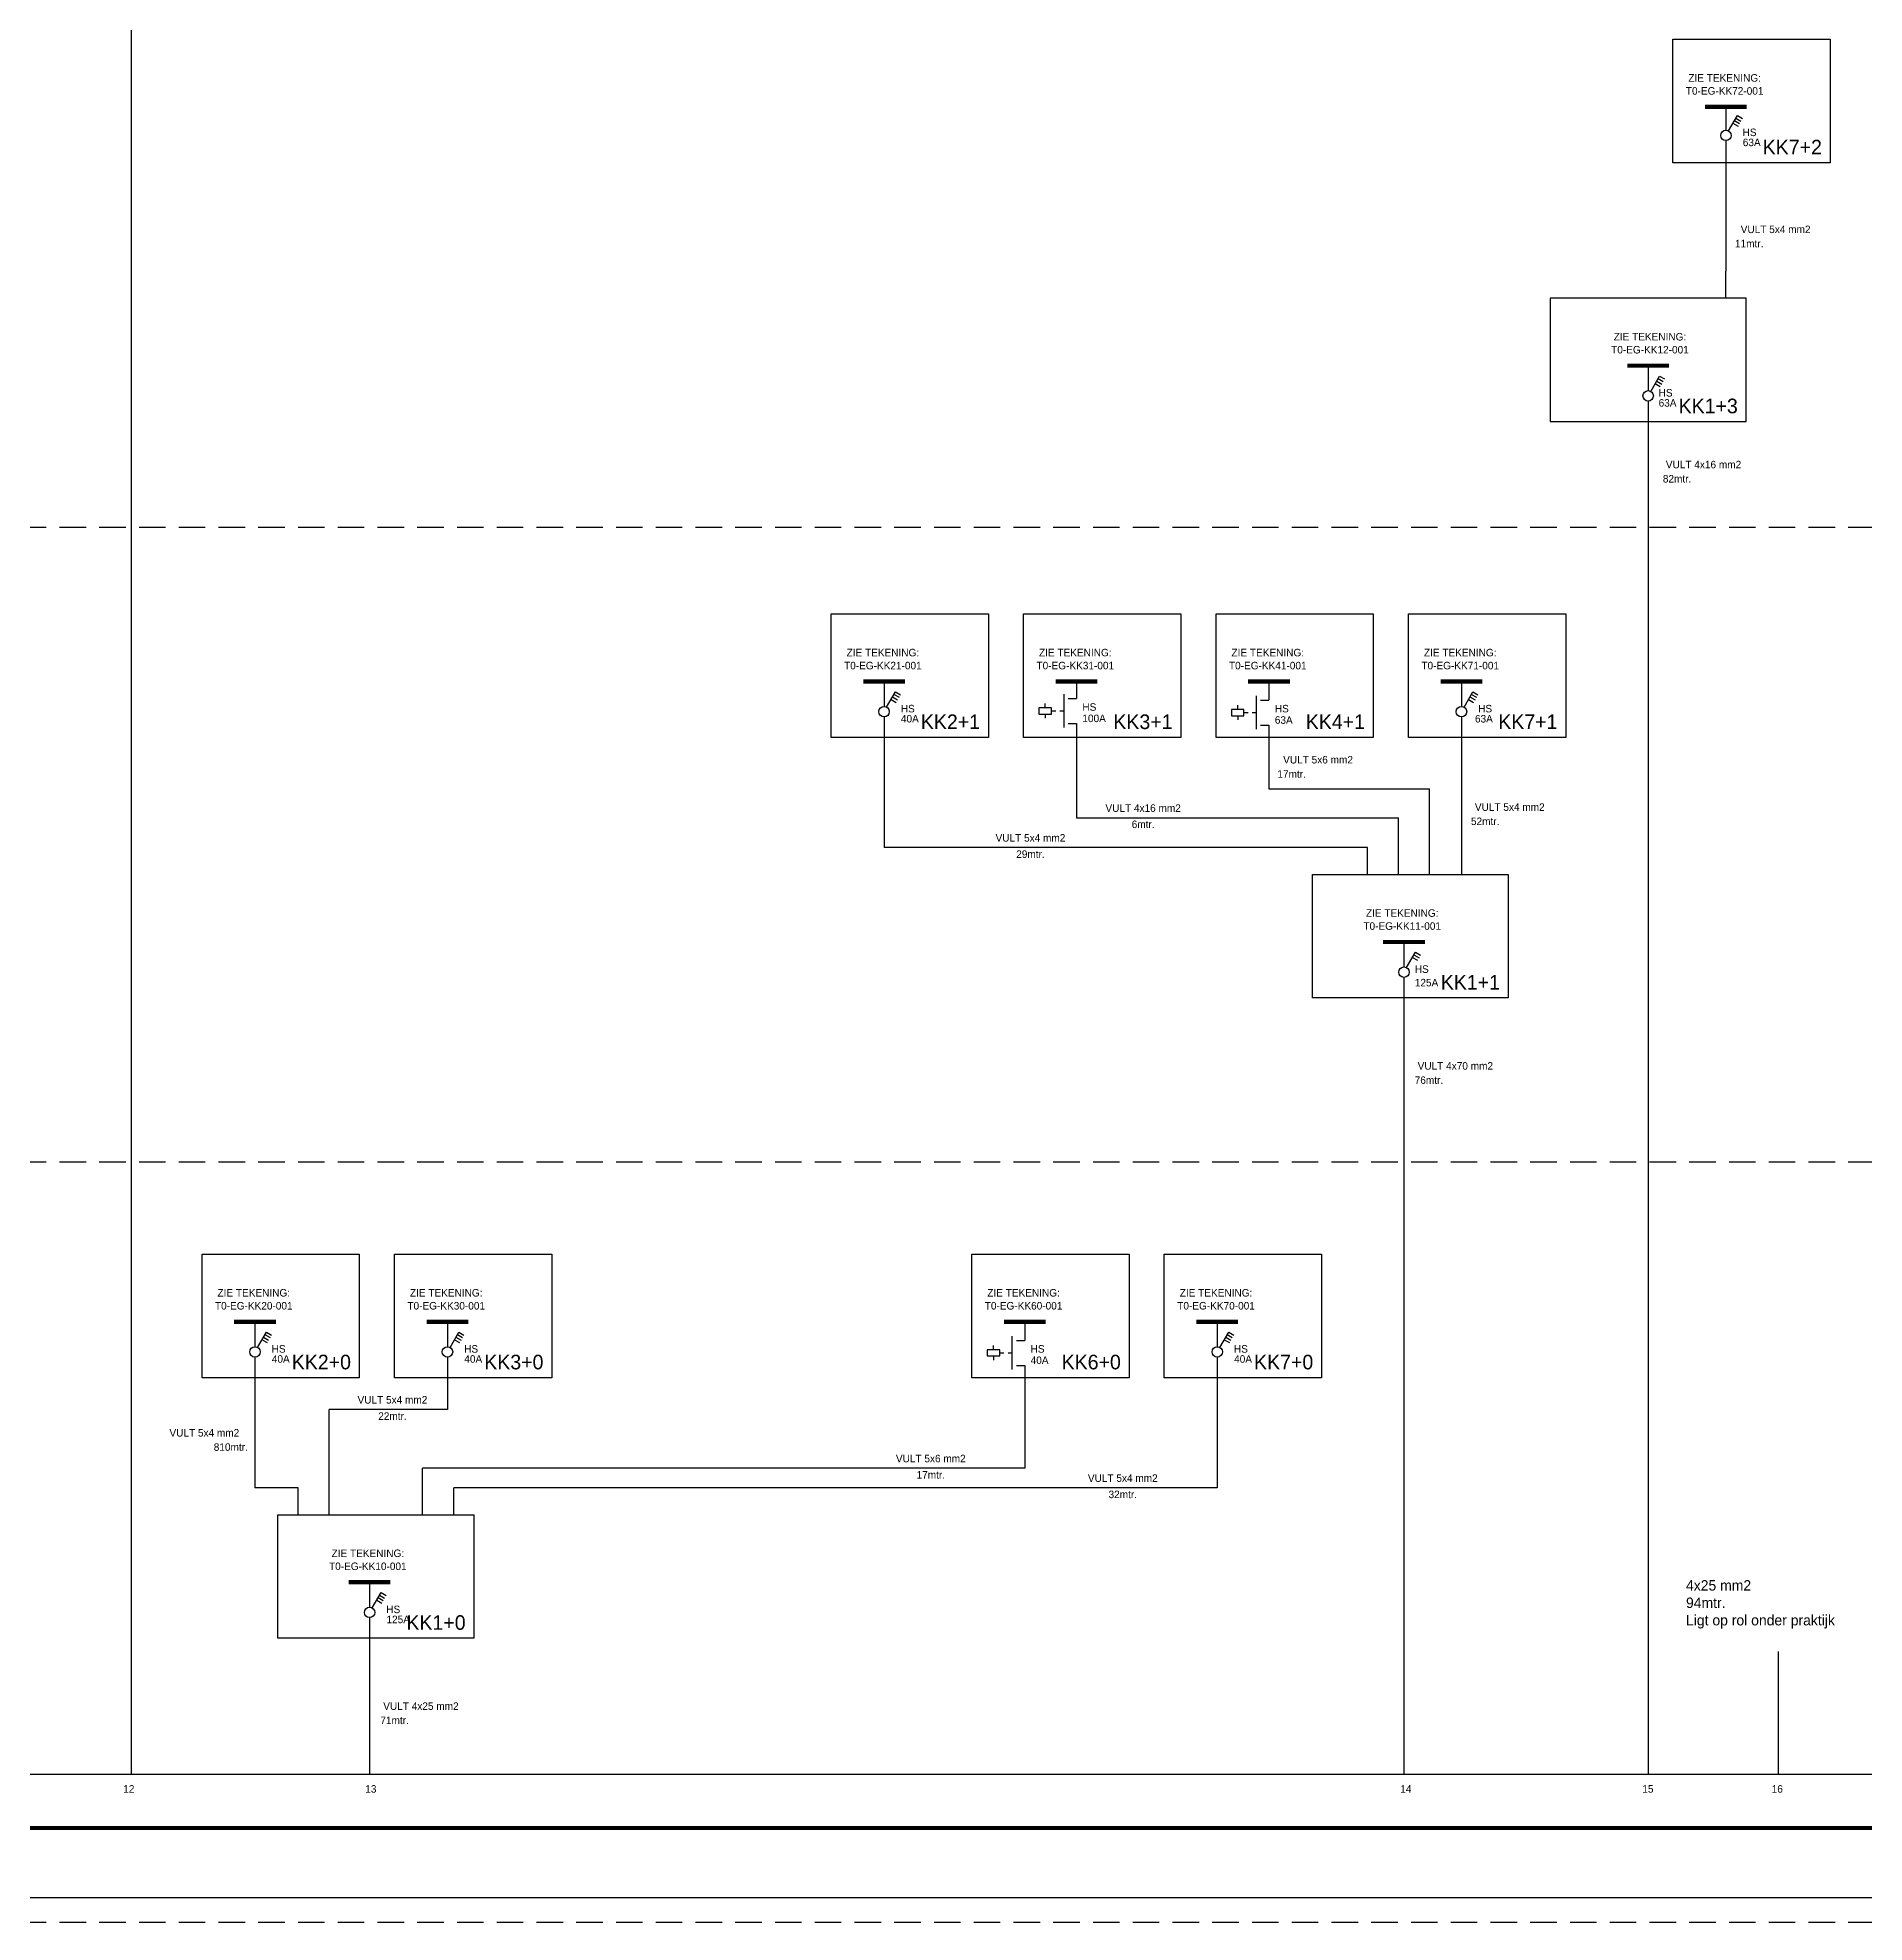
# Model space of a CAD drawing. Header units: millimetres. Extents: x 0 to 1470, y -33 to 858.
# Drawn here: x 766.3 to 1204, y 0 to 451.6 of the extents above; entities that cross this region are included whole.
import ezdxf
from ezdxf.enums import TextEntityAlignment as Align

# ---------------------------------------------------------------- set-up
doc = ezdxf.new("R2010")
doc.units = ezdxf.units.MM
doc.linetypes.add('HIDDEN', pattern=[9.525, 6.35, -3.175])
doc.linetypes.add('STABI11', pattern=[2, 1, -1])
doc.layers.get('0').update_dxf_attribs({"linetype": 'CONTINUOUS'})
for name, color, linetype in [('EL$1----', 3, 'CONTINUOUS'), ('EL-62-BLK', 3, 'CONTINUOUS'), ('EL6311--', 3, 'CONTINUOUS')]:
    doc.layers.add(name, color=color, linetype=linetype)
doc.styles.add('BURO-018', font='BUROFONT.shx', dxfattribs={"height": 1.8})
doc.styles.add('BURO-025', font='BUROFONT.shx', dxfattribs={"height": 2.5})
doc.styles.add('BURO-035', font='BUROFONT.shx', dxfattribs={"height": 3.5})

# ---------------------------------------------------------------- blocks, each defined once
blk = doc.blocks.new('1114A3A')
at = {"color": 0, "linetype": 'Continuous'}
for p, q in [((0.62, 1.08), (2.74, 4.75)), ((2.74, 4.75), (3.95, 4.05)), ((1.69, 2.93), (2.9, 2.23)), ((2.04, 3.54), (3.25, 2.84)), ((2.39, 4.14), (3.6, 3.44))]:
    blk.add_line(p, q, dxfattribs=at)
blk.add_circle((0, 0), 1.25, dxfattribs=at)
at = {"color": 0, "linetype": 'Continuous', "style": 'BURO-018', "flags": 1}
for tag, p in [('E_ID', (0, 0.08)), ('E_MATCODE', (0, -4.92))]:
    blk.add_attdef(tag, p, '', height=1.8, dxfattribs=at)
at = {"color": 0, "linetype": 'Continuous', "style": 'BURO-018'}
blk.add_attdef('E_IGS', text='', height=1.8, dxfattribs=at).set_placement((3, 0.08), align=Align.MIDDLE_LEFT)
blk = doc.blocks.new('0702A1')
at = {"color": 0, "linetype": 'Continuous'}
for p, q in [((-3, -7), (-3, 1)), ((-2, 0), (0, 0)), ((-2, -6), (0, -6))]:
    blk.add_line(p, q, dxfattribs=at)
at = {"color": 0, "linetype": 'Continuous', "style": 'BURO-018'}
blk.add_attdef('E_ASK1', text='', height=1.8, dxfattribs=at).set_placement((-1, 1), align=Align.RIGHT)
at = {"color": 0, "linetype": 'Continuous', "style": 'BURO-018', "flags": 1}
for tag, p in [('E_ID', (0, 0)), ('E_MATCODE', (0, -5))]:
    blk.add_attdef(tag, p, '', height=1.8, dxfattribs=at)
at = {"color": 0, "linetype": 'Continuous', "style": 'BURO-018'}
blk.add_attdef('E_KODE', text='', height=1.8, dxfattribs=at).set_placement((3, -3), align=Align.MIDDLE_LEFT)
blk.add_attdef('E_ASK2', text='', height=1.8, dxfattribs=at).set_placement((-1, -7), align=Align.TOP_RIGHT)
blk = doc.blocks.new('021323')
at = {"color": 0, "linetype": 'Continuous'}
for p, q in [((-3, 0.75), (-6, 0.75)), ((-6, 0.75), (-6, -0.75)), ((-4.5, 0.75), (-4.5, 1.75)), ((-3, -0.75), (-3, 0.75)), ((-3, 0.25), (-3, 0.25)), ((-6, -0.75), (-3, -0.75)), ((-4.5, -0.75), (-4.5, -1.75))]:
    blk.add_line(p, q, dxfattribs=at)
at = {"color": 0, "linetype": 'STABI11'}
blk.add_line((-3, 0), (0, 0), dxfattribs=at)
blk = doc.blocks.new('1114A3')
at = {"color": 0, "linetype": 'Continuous'}
for p, q in [((0.62, 1.08), (2.74, 4.75)), ((2.74, 4.75), (3.95, 4.05)), ((2.04, 3.54), (3.25, 2.84)), ((2.39, 4.14), (3.6, 3.44))]:
    blk.add_line(p, q, dxfattribs=at)
blk.add_circle((0, 0), 1.25, dxfattribs=at)
at = {"color": 0, "linetype": 'Continuous', "style": 'BURO-018', "flags": 1}
for tag, p in [('E_ID', (0, 0.08)), ('E_MATCODE', (0, -4.92))]:
    blk.add_attdef(tag, p, '', height=1.8, dxfattribs=at)
at = {"color": 0, "linetype": 'Continuous', "style": 'BURO-018'}
blk.add_attdef('E_IGS', text='', height=1.8, dxfattribs=at).set_placement((3, 0.08), align=Align.MIDDLE_LEFT)

msp = doc.modelspace()

# ---------------------------------------------------------------- linework, layer by layer
at = {"layer": 'EL$1----'}
for p, q in [((788.7, 770.33), (788.7, 35.46)), ((1170.82, 434.98), (1170.82, 429.4)), ((1170.82, 426.9), (1170.82, 395.6)), ((1170.82, 389.15), (1170.82, 395.6)), ((1152.19, 372.57), (1152.19, 366.99)), ((1152.19, 364.49), (1152.19, 356.33)), ((1152.19, 356.33), (1152.19, 35.46)), ((969.1, 296.9), (969.1, 291.32)), ((1015.22, 297.29), (1015.22, 293.24)), ((1061.33, 296.9), (1061.33, 292.85)), ((1107.45, 296.9), (1107.45, 291.32)), ((969.1, 288.82), (969.1, 257.51)), ((1015.22, 287.24), (1015.22, 264.66)), ((1061.33, 286.85), (1061.33, 271.58)), ((1107.45, 288.82), (1107.45, 251.04)), ((1061.33, 271.58), (1099.82, 271.58)), ((1099.82, 251.07), (1099.82, 271.58)), ((1015.22, 264.66), (1092.37, 264.66)), ((1092.37, 251.07), (1092.37, 264.66)), ((1084.92, 257.51), (969.1, 257.51)), ((1084.92, 251.07), (1084.92, 257.51)), ((1093.68, 234.49), (1093.68, 228.91)), ((1093.68, 226.41), (1093.68, 35.46)), ((818.36, 143.49), (818.36, 137.92)), ((864.48, 143.49), (864.48, 137.92)), ((1002.83, 143.49), (1002.83, 139.44)), ((1048.94, 143.49), (1048.94, 137.92)), ((818.36, 135.42), (818.36, 104.11)), ((864.48, 135.42), (864.48, 122.87)), ((1002.83, 133.44), (1002.83, 108.8)), ((1048.94, 135.42), (1048.94, 104.11)), ((836.17, 97.66), (836.17, 122.87)), ((864.48, 122.87), (836.17, 122.87)), ((858.53, 97.66), (858.53, 108.8)), ((1002.83, 108.8), (858.53, 108.8)), ((828.72, 104.11), (818.36, 104.11)), ((828.72, 97.66), (828.72, 104.11)), ((865.98, 97.66), (865.98, 104.11)), ((1048.94, 104.11), (865.98, 104.11)), ((845.83, 81.08), (845.83, 75.51)), ((845.83, 73.01), (845.83, 64.85)), ((845.83, 64.85), (845.83, 35.46)), ((1183.32, 64.85), (1183.32, 35.46))]:
    msp.add_line(p, q, dxfattribs=at)
at = {"layer": 'EL$1----', "color": 1, "linetype": 'HIDDEN'}
for p, q in [((0, 334.25), (1470.38, 334.25)), ((0, 182.25), (1470.38, 182.25)), ((0, 0), (1470.38, 0))]:
    msp.add_line(p, q, dxfattribs=at)
at = {"layer": 'EL$1----'}
for points in [[(1195.82, 421.59), (1158.13, 421.59), (1158.13, 451.17), (1195.82, 451.17)], [(1128.71, 359.57), (1175.67, 359.57), (1175.67, 389.15), (1128.71, 389.15)], [(994.1, 283.9), (956.42, 283.9), (956.42, 313.48), (994.1, 313.48)], [(1040.22, 283.9), (1002.53, 283.9), (1002.53, 313.48), (1040.22, 313.48)], [(1086.33, 283.9), (1048.65, 283.9), (1048.65, 313.48), (1086.33, 313.48)], [(1132.45, 283.9), (1094.76, 283.9), (1094.76, 313.48), (1132.45, 313.48)], [(1118.68, 221.49), (1071.72, 221.49), (1071.72, 251.07), (1118.68, 251.07)], [(843.36, 130.49), (805.68, 130.49), (805.68, 160.07), (843.36, 160.07)], [(889.48, 130.49), (851.79, 130.49), (851.79, 160.07), (889.48, 160.07)], [(1027.83, 130.49), (990.14, 130.49), (990.14, 160.07), (1027.83, 160.07)], [(1073.94, 130.49), (1036.25, 130.49), (1036.25, 160.07), (1073.94, 160.07)], [(870.83, 68.08), (823.87, 68.08), (823.87, 97.66), (870.83, 97.66)], [(116.1, 5.88), (116.1, 35.46), (1464.27, 35.46), (1464.27, 5.88)]]:
    msp.add_lwpolyline(points, close=True, dxfattribs=at)
at = {"layer": 'EL$1----', "const_width": 1}
for points in [[(1165.82, 434.98), (1175.82, 434.98)], [(1157.19, 372.97), (1147.19, 372.97)], [(964.1, 297.29), (974.1, 297.29)], [(1010.22, 297.29), (1020.22, 297.29)], [(1056.33, 297.29), (1066.33, 297.29)], [(1102.45, 297.29), (1112.45, 297.29)], [(1088.68, 234.88), (1098.68, 234.88)], [(813.36, 143.89), (823.36, 143.89)], [(859.48, 143.89), (869.48, 143.89)], [(997.83, 143.89), (1007.83, 143.89)], [(1043.94, 143.89), (1053.94, 143.89)], [(840.83, 81.48), (850.83, 81.48)], [(646.28, 22.58), (1455.25, 22.58)]]:
    msp.add_lwpolyline(points, dxfattribs=at)

# ---------------------------------------------------------------- block references
at = {"layer": 'EL$1----'}
for name, p in [('0702A1', (1015.22, 293.24)), ('0702A1', (1061.33, 292.85)), ('021323', (1012.22, 290.24)), ('021323', (1058.33, 289.85)), ('0702A1', (1002.83, 139.44)), ('021323', (999.83, 136.44))]:
    msp.add_blockref(name, p, dxfattribs=at)
ref = msp.add_blockref('1114A3', (1093.68, 227.66), dxfattribs=at)
ref.add_attrib('E_IGS', '125A', dxfattribs={"layer": '0', "color": 1, "linetype": 'Continuous', "height": 1.8, "style": 'BURO-018'}).set_placement((1096.27, 225.15), align=Align.MIDDLE_LEFT)
at = {"layer": 'EL6311--'}
ref = msp.add_blockref('1114A3A', (1170.82, 428.15), dxfattribs=at)
ref.add_attrib('E_IGS', '63A', dxfattribs={"layer": '0', "color": 1, "linetype": 'Continuous', "height": 1.8, "style": 'BURO-018'}).set_placement((1174.86, 426.47), align=Align.MIDDLE_LEFT)
ref = msp.add_blockref('1114A3A', (1152.19, 365.74), dxfattribs=at)
ref.add_attrib('E_IGS', '63A', dxfattribs={"layer": '0', "color": 1, "linetype": 'Continuous', "height": 1.8, "style": 'BURO-018'}).set_placement((1154.7, 364.06), align=Align.MIDDLE_LEFT)
ref = msp.add_blockref('1114A3A', (969.1, 290.07), dxfattribs=at)
ref.add_attrib('E_IGS', '40A', dxfattribs={"layer": '0', "color": 1, "linetype": 'Continuous', "height": 1.8, "style": 'BURO-018'}).set_placement((973.14, 288.38), align=Align.MIDDLE_LEFT)
ref = msp.add_blockref('1114A3A', (1107.45, 290.07), dxfattribs=at)
ref.add_attrib('E_IGS', '63A', dxfattribs={"layer": '0', "color": 1, "linetype": 'Continuous', "height": 1.8, "style": 'BURO-018'}).set_placement((1110.69, 288.38), align=Align.MIDDLE_LEFT)
ref = msp.add_blockref('1114A3A', (818.36, 136.67), dxfattribs=at)
ref.add_attrib('E_IGS', '40A', dxfattribs={"layer": '0', "color": 1, "linetype": 'Continuous', "height": 1.8, "style": 'BURO-018'}).set_placement((822.4, 134.98), align=Align.MIDDLE_LEFT)
ref = msp.add_blockref('1114A3A', (864.48, 136.67), dxfattribs=at)
ref.add_attrib('E_IGS', '40A', dxfattribs={"layer": '0', "color": 1, "linetype": 'Continuous', "height": 1.8, "style": 'BURO-018'}).set_placement((868.52, 134.98), align=Align.MIDDLE_LEFT)
ref = msp.add_blockref('1114A3A', (1048.94, 136.67), dxfattribs=at)
ref.add_attrib('E_IGS', '40A', dxfattribs={"layer": '0', "color": 1, "linetype": 'Continuous', "height": 1.8, "style": 'BURO-018'}).set_placement((1052.98, 134.98), align=Align.MIDDLE_LEFT)
ref = msp.add_blockref('1114A3A', (845.83, 74.26), dxfattribs=at)
ref.add_attrib('E_IGS', '125A', dxfattribs={"layer": '0', "color": 1, "linetype": 'Continuous', "height": 1.8, "style": 'BURO-018'}).set_placement((849.87, 72.57), align=Align.MIDDLE_LEFT)

# ---------------------------------------------------------------- texts
at = {"layer": 'EL$1----', "color": 1, "style": 'BURO-018'}
for s, p in [('HS', (1174.82, 427.98)), ('HS', (1154.7, 365.57)), ('HS', (973.1, 289.9)), ('100A', (1016.62, 287.57)), ('HS', (1016.62, 290.29)), ('63A', (1062.73, 287.17)), ('HS', (1062.73, 289.9)), ('HS', (1111.45, 289.9)), ('HS', (1096.27, 227.49)), ('HS', (822.36, 136.49)), ('HS', (868.48, 136.49)), ('40A', (1004.22, 133.77)), ('HS', (1004.22, 136.49)), ('HS', (1052.94, 136.49)), ('HS', (849.83, 74.08))]:
    msp.add_text(s, height=1.8, dxfattribs=at).set_placement(p)
at = {"layer": 'EL$1----', "color": 2, "style": 'BURO-025'}
for s, p in [('4x25 mm2', (1161.26, 79.48)), ('94mtr.', (1161.26, 75.31)), ('Ligt op rol onder praktijk', (1161.26, 71.14))]:
    msp.add_text(s, height=2.5, dxfattribs=at).set_placement(p)
at = {"layer": 'EL-62-BLK', "color": 1, "style": 'BURO-018'}
for s, p in [('ZIE TEKENING:', (1170.52, 441.92)), ('T0-EG-KK72-001', (1170.52, 438.81)), ('ZIE TEKENING:', (1152.62, 379.91)), ('T0-EG-KK12-001', (1152.62, 376.8)), ('ZIE TEKENING:', (968.81, 304.23)), ('ZIE TEKENING:', (1014.92, 304.23)), ('ZIE TEKENING:', (1061.04, 304.23)), ('ZIE TEKENING:', (1107.15, 304.23)), ('T0-EG-KK21-001', (968.81, 301.12)), ('T0-EG-KK31-001', (1014.92, 301.12)), ('T0-EG-KK41-001', (1061.04, 301.12)), ('T0-EG-KK71-001', (1107.15, 301.12)), ('T0-EG-KK11-001', (1093.25, 238.71)), ('ZIE TEKENING:', (1093.25, 241.82)), ('ZIE TEKENING:', (818.07, 150.83)), ('ZIE TEKENING:', (864.18, 150.83)), ('ZIE TEKENING:', (1002.53, 150.83)), ('ZIE TEKENING:', (1048.65, 150.83)), ('T0-EG-KK20-001', (818.07, 147.72)), ('T0-EG-KK30-001', (864.18, 147.72)), ('T0-EG-KK60-001', (1002.53, 147.72)), ('T0-EG-KK70-001', (1048.65, 147.72)), ('T0-EG-KK10-001', (845.4, 85.31)), ('ZIE TEKENING:', (845.4, 88.42))]:
    msp.add_text(s, height=1.8, dxfattribs=at).set_placement(p, align=Align.MIDDLE)
at = {"layer": 'EL-62-BLK', "color": 4, "style": 'BURO-035'}
for s, p in [('KK7+2', (1193.82, 423.59)), ('KK1+3', (1173.67, 361.57)), ('KK2+1', (992.1, 285.9)), ('KK3+1', (1038.22, 285.9)), ('KK4+1', (1084.33, 285.9)), ('KK7+1', (1130.45, 285.9)), ('KK1+1', (1116.68, 223.49)), ('KK2+0', (841.36, 132.49)), ('KK3+0', (887.48, 132.49)), ('KK6+0', (1025.83, 132.49)), ('KK7+0', (1071.94, 132.49)), ('KK1+0', (868.83, 70.08))]:
    msp.add_text(s, height=3.5, dxfattribs=at).set_placement(p, align=Align.RIGHT)
at = {"layer": 'EL-62-BLK', "color": 1, "style": 'BURO-025'}
for s, p in [('VULT 5x4 mm2', (1182.73, 405.64)), ('11mtr.', (1176.4, 402.23)), ('VULT 4x16 mm2', (1165.45, 349.28)), ('82mtr.', (1159.12, 345.88)), ('17mtr.', (1066.76, 275.15)), ('VULT 5x6 mm2', (1073.09, 278.56)), ('VULT 4x16 mm2', (1031.18, 266.97)), ('VULT 5x4 mm2', (1119.03, 267.21)), ('6mtr.', (1031.18, 263.08)), ('52mtr.', (1113.14, 263.8)), ('VULT 5x4 mm2', (1004.18, 259.83)), ('29mtr.', (1004.18, 255.93)), ('VULT 4x70 mm2', (1105.99, 205.2)), ('76mtr.', (1099.66, 201.79)), ('VULT 5x4 mm2', (851.3, 125.19)), ('22mtr.', (851.3, 121.29)), ('VULT 5x4 mm2', (806.23, 117.28)), ('810mtr.', (812.56, 113.87)), ('VULT 5x6 mm2', (980.3, 111.12)), ('17mtr.', (980.3, 107.22)), ('VULT 5x4 mm2', (1026.3, 106.43)), ('32mtr.', (1026.3, 102.53)), ('VULT 4x25 mm2', (858.13, 51.8)), ('71mtr.', (851.81, 48.39)), ('12', (788.13, 31.96)), ('13', (846.13, 31.96)), ('14', (1094.13, 31.96)), ('15', (1152.13, 31.96)), ('16', (1183.13, 31.96))]:
    msp.add_text(s, height=1.8, dxfattribs=at).set_placement(p, align=Align.MIDDLE_CENTER)

doc.saveas('drawing.dxf')
